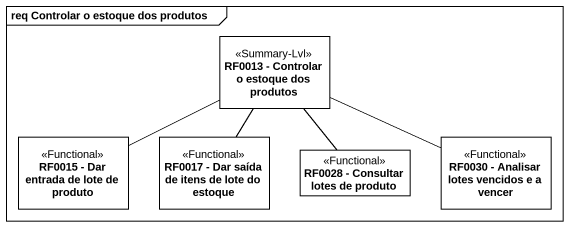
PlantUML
@startuml
mainframe req Controlar o estoque dos produtos
hide circle
hide empty members
class "RF0013 - Controlar o estoque dos produtos" as RF0013_Controlar_o_estoque <<Summary-Lvl>>
class "RF0015 - Dar entrada de lote de produto" as RF0015_Dar_entrada_de_lote <<Functional>>
class "RF0017 - Dar saída de itens de lote do estoque" as RF0017_Dar_saída_de_itens <<Functional>>
class "RF0028 - Consultar lotes de produto" as RF0028_Consultar_lotes_de <<Functional>>
class "RF0030 - Analisar lotes vencidos e a vencer" as RF0030_Analisar_lotes <<Functional>>
RF0015_Dar_entrada_de_lote -right- RF0013_Controlar_o_estoque
RF0017_Dar_saída_de_itens -up- RF0013_Controlar_o_estoque
RF0028_Consultar_lotes_de -up- RF0013_Controlar_o_estoque
RF0030_Analisar_lotes -left- RF0013_Controlar_o_estoque
@enduml
